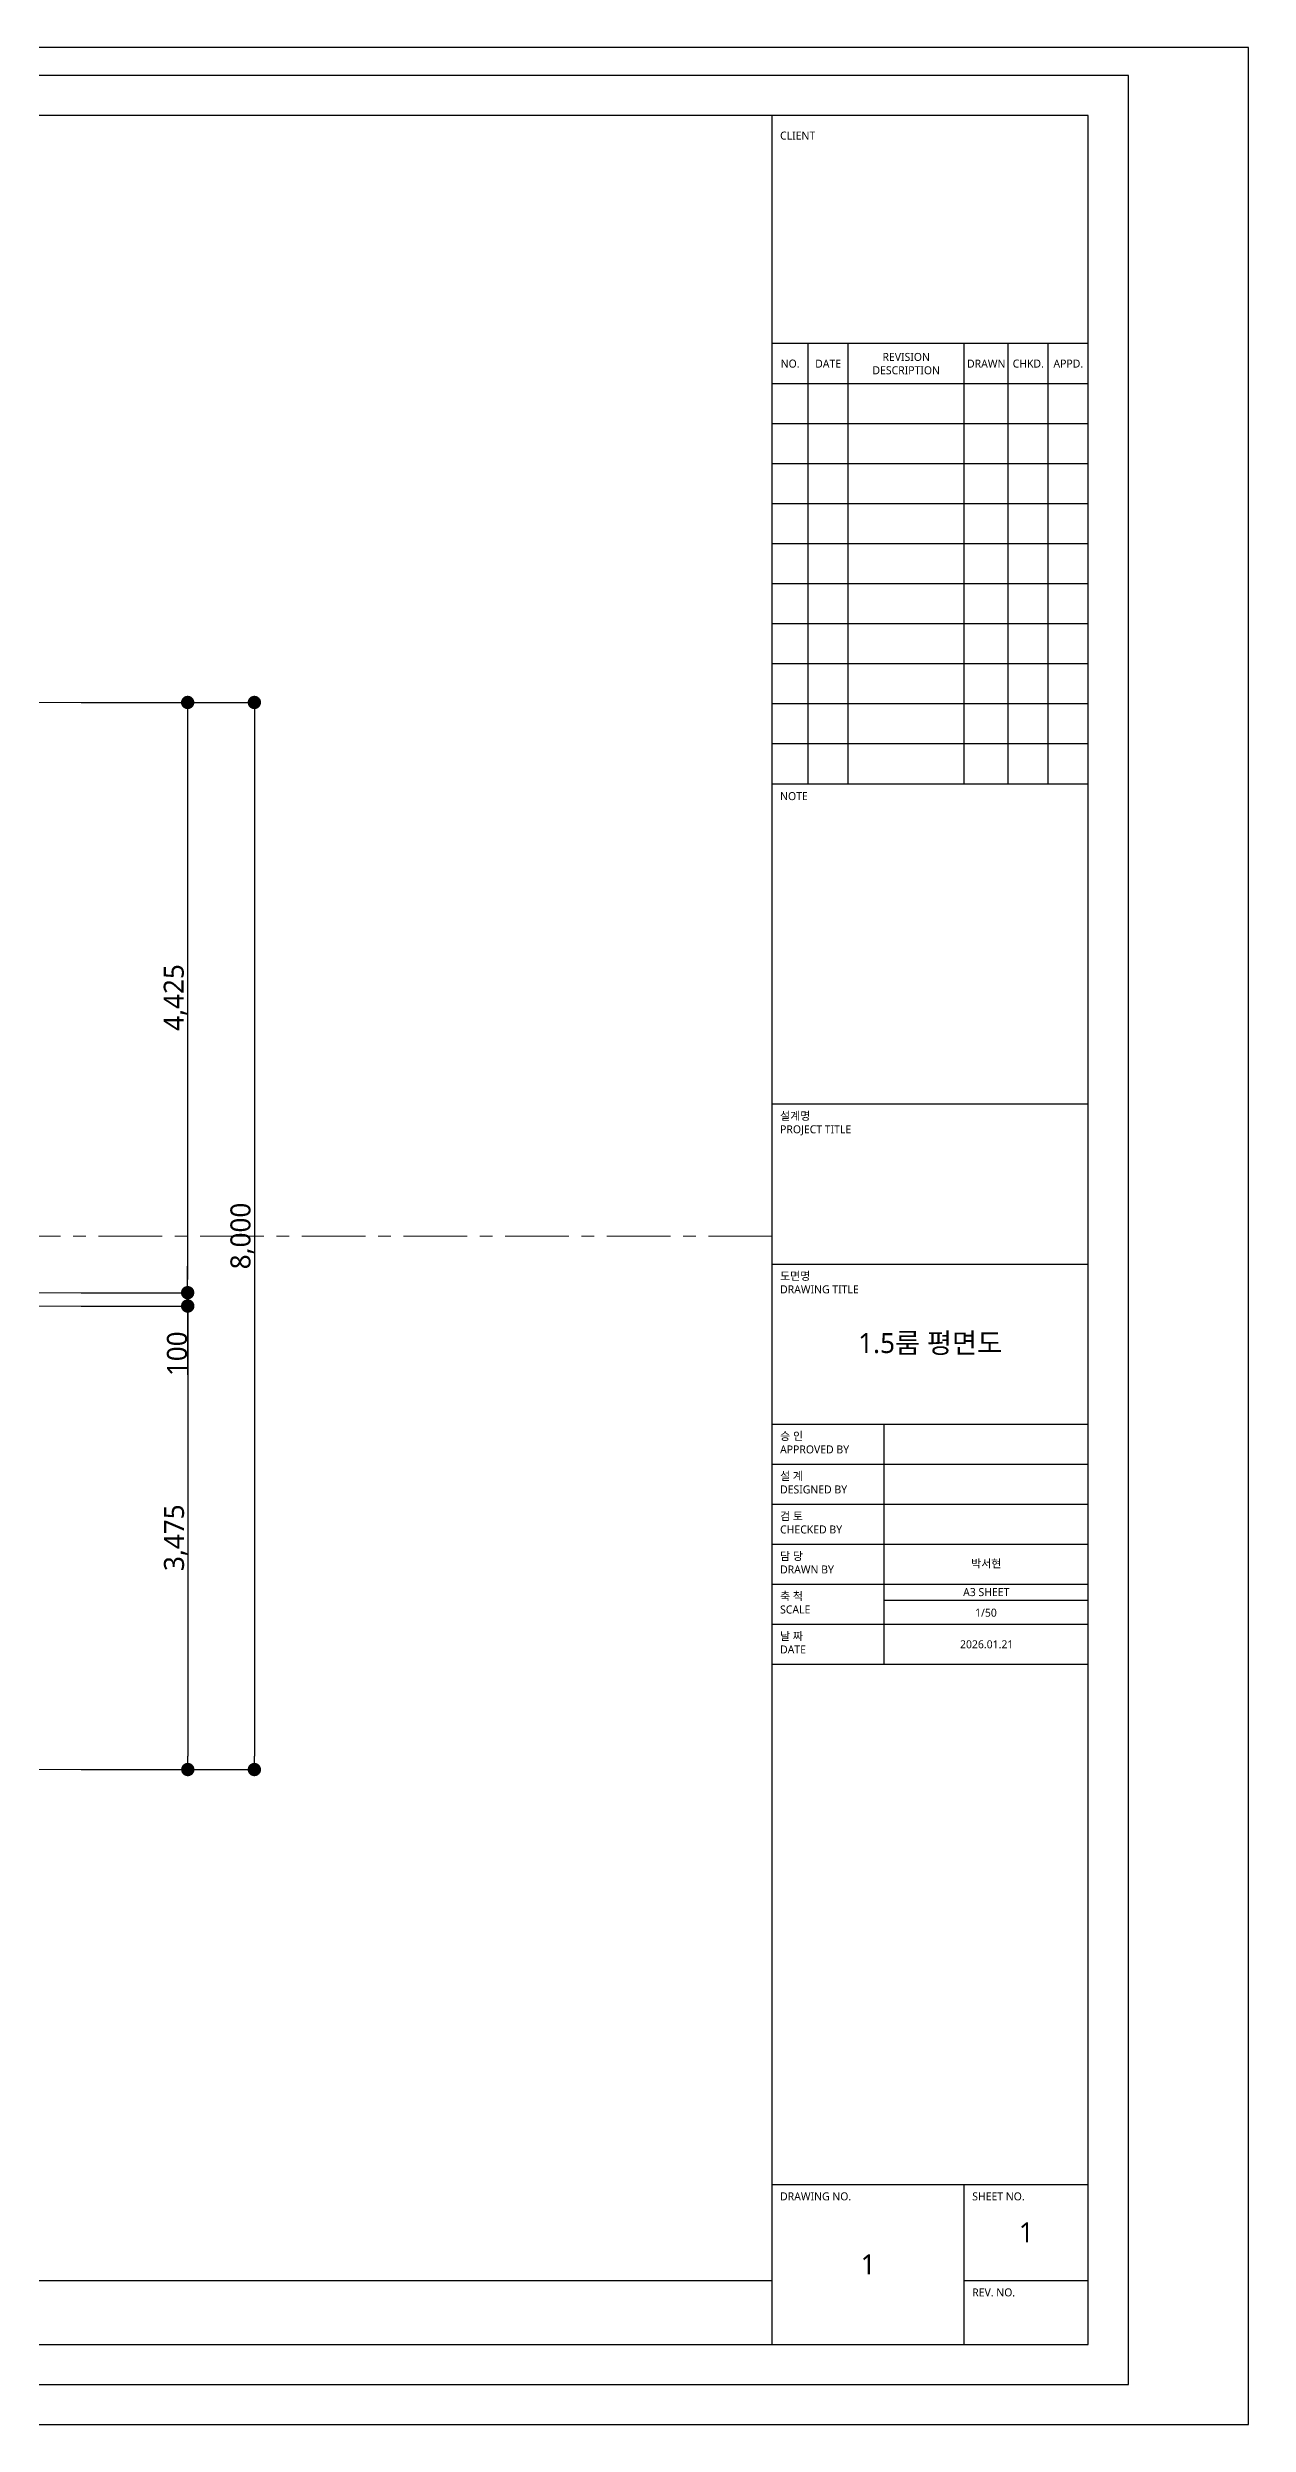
# Model space of a CAD drawing. Header units: millimetres. Extents: x 0 to 25200, y 0 to 17820.
# Drawn here: x 16200 to 25200, y 0 to 17820 of the extents above; entities that cross this region are included whole.
import ezdxf

# ---------------------------------------------------------------- set-up
doc = ezdxf.new("R2010")
doc.units = ezdxf.units.MM
doc.header["$LTSCALE"] = 15
doc.linetypes.add('CENTER', pattern=[50.8, 31.75, -6.35, 6.35, -6.35])
for name, color, linetype, lineweight in [('벽체중심선', 1, 'CENTER', 9), ('보조선', 1, 'Continuous', 9), ('중심선', 1, 'CENTER', 9), ('치수', 7, 'Continuous', 20), ('치수보조선', 7, 'Continuous', 9)]:
    doc.layers.add(name, color=color, linetype=linetype, lineweight=lineweight)
doc.layers.add('틀', color=7, linetype='Continuous')
doc.styles.add('H1', font='malgun.ttf', dxfattribs={"height": 150})
doc.dimstyles.new('서현', dxfattribs={"dimtxt": 150, "dimasz": 100, "dimexe": 1.25, "dimexo": 0.625, "dimtad": 1, "dimdec": 4, "dimdsep": 46, "dimlunit": 6, "dimtxsty": 'H1', "dimblk": 'DOT', "dimcen": 2.5, "dimclrd": 256, "dimadec": 0, "dimazin": 0, "dimtfac": 1, "dimtdec": 4, "dimtmove": 0, "dimatfit": 3, "dimfxl": 1, "dimarcsym": 0})

# ---------------------------------------------------------------- blocks, each defined once
blk = doc.blocks.new('_Dot')
at = {"color": 0, "linetype": 'ByBlock', "lineweight": -2}
blk.add_line((-0.5, 0), (-1, 0), dxfattribs=at)
at = {"color": 0, "linetype": 'ByBlock', "const_width": 0.5}
blk.add_lwpolyline([(-0.25, 0, 1), (0.25, 0, 1)], format="xyb", close=True, dxfattribs=at)
blk = doc.blocks.new('*D15')
at = {"layer": 'Defpoints', "color": 0, "transparency": 16777216}
for p in [(16450, 12910), (16450, 4910), (17750, 4910)]:
    blk.add_point(p, dxfattribs=at)
at = {"layer": '치수보조선', "color": 0, "lineweight": -2, "transparency": 16777216}
for p, q in [((16451, 12910), (17751, 12910)), ((16451, 4910), (17751, 4910))]:
    blk.add_line(p, q, dxfattribs=at)
at = {"layer": '치수보조선', "lineweight": -2, "transparency": 16777216}
blk.add_line((17750, 12810), (17750, 5010), dxfattribs=at)
at = {"layer": '치수보조선', "lineweight": -2, "transparency": 16777216, "xscale": 100, "yscale": 100, "zscale": 100}
for p, rotation in [((17750, 12910), 90), ((17750, 4910), 270)]:
    blk.add_blockref('_Dot', p, dxfattribs=dict(at, rotation=rotation))
at = {"layer": '치수보조선', "color": 0, "transparency": 16777216, "insert": (17659, 8910), "char_height": 150, "attachment_point": 5, "rotation": 90, "style": 'H1'}
blk.add_mtext('8,000', dxfattribs=at)
blk = doc.blocks.new('*D16')
at = {"layer": 'Defpoints', "color": 0, "transparency": 16777216}
for p in [(16450, 12910), (16450, 8485), (17250, 8485)]:
    blk.add_point(p, dxfattribs=at)
at = {"layer": '치수', "color": 0, "lineweight": -2, "transparency": 16777216}
for p, q in [((16451, 12910), (17251, 12910)), ((16451, 8485), (17251, 8485))]:
    blk.add_line(p, q, dxfattribs=at)
at = {"layer": '치수', "lineweight": -2, "transparency": 16777216}
blk.add_line((17250, 12810), (17250, 8585), dxfattribs=at)
at = {"layer": '치수', "lineweight": -2, "transparency": 16777216, "xscale": 100, "yscale": 100, "zscale": 100}
for p, rotation in [((17250, 12910), 90), ((17250, 8485), 270)]:
    blk.add_blockref('_Dot', p, dxfattribs=dict(at, rotation=rotation))
at = {"layer": '치수', "color": 0, "transparency": 16777216, "insert": (17159, 10698), "char_height": 150, "attachment_point": 5, "rotation": 90, "style": 'H1'}
blk.add_mtext('4,425', dxfattribs=at)
blk = doc.blocks.new('*D17')
at = {"layer": 'Defpoints', "color": 0, "transparency": 16777216}
for p in [(16450, 8485), (16450, 8385), (17250, 8385)]:
    blk.add_point(p, dxfattribs=at)
at = {"layer": '치수', "lineweight": -2, "transparency": 16777216}
for p, q in [((17250, 8585), (17250, 8685)), ((17250, 8485), (17250, 8385)), ((17250, 8285), (17250, 7870))]:
    blk.add_line(p, q, dxfattribs=at)
at = {"layer": '치수', "color": 0, "lineweight": -2, "transparency": 16777216}
for p, q in [((16451, 8485), (17251, 8485)), ((16451, 8385), (17251, 8385))]:
    blk.add_line(p, q, dxfattribs=at)
at = {"layer": '치수', "lineweight": -2, "transparency": 16777216, "xscale": 100, "yscale": 100, "zscale": 100}
for p, rotation in [((17250, 8485), 270), ((17250, 8385), 90)]:
    blk.add_blockref('_Dot', p, dxfattribs=dict(at, rotation=rotation))
at = {"layer": '치수', "color": 0, "transparency": 16777216, "insert": (17171, 8027), "char_height": 150, "attachment_point": 5, "rotation": 90, "style": 'H1'}
blk.add_mtext('100', dxfattribs=at)
blk = doc.blocks.new('*D18')
at = {"layer": 'Defpoints', "color": 0, "transparency": 16777216}
for p in [(16450, 8385), (16450, 4910), (17251, 4910)]:
    blk.add_point(p, dxfattribs=at)
at = {"layer": '치수', "color": 0, "lineweight": -2, "transparency": 16777216}
for p, q in [((16451, 8385), (17253, 8385)), ((16451, 4910), (17253, 4910))]:
    blk.add_line(p, q, dxfattribs=at)
at = {"layer": '치수', "lineweight": -2, "transparency": 16777216}
blk.add_line((17251, 8285), (17251, 5010), dxfattribs=at)
at = {"layer": '치수', "lineweight": -2, "transparency": 16777216, "xscale": 100, "yscale": 100, "zscale": 100}
for p, rotation in [((17251, 8385), 90), ((17251, 4910), 270)]:
    blk.add_blockref('_Dot', p, dxfattribs=dict(at, rotation=rotation))
at = {"layer": '치수', "color": 0, "transparency": 16777216, "insert": (17161, 6648), "char_height": 150, "attachment_point": 5, "rotation": 90, "style": 'H1'}
blk.add_mtext('3,475', dxfattribs=at)

msp = doc.modelspace()

# ---------------------------------------------------------------- linework, layer by layer
at = {"layer": '벽체중심선'}
for p, q in [((16450, 12910), (12225, 12910)), ((16450, 4910), (15300, 4910))]:
    msp.add_line(p, q, dxfattribs=at)
at = {"layer": '보조선'}
for p, q in [((15750, 8485), (16450, 8485)), ((15750, 8385), (16450, 8385))]:
    msp.add_line(p, q, dxfattribs=at)
at = {"layer": '중심선'}
msp.add_line((21630, 8910), (1260, 8910), dxfattribs=at)
at = {"layer": '틀'}
for p, q in [((25200, 17820), (0, 17820)), ((25200, 0), (25200, 17820)), ((24300, 17610), (960, 17610)), ((24300, 300), (24300, 17610)), ((24000, 17310), (1260, 17310)), ((21630, 600), (21630, 17310)), ((24000, 600), (24000, 17310)), ((24000, 15600), (21630, 15600)), ((21900, 12300), (21900, 15600)), ((22200, 12300), (22200, 15600)), ((23070, 12300), (23070, 15600)), ((23400, 12300), (23400, 15600)), ((23700, 12300), (23700, 15600)), ((24000, 15300), (21630, 15300)), ((24000, 15000), (21630, 15000)), ((24000, 14700), (21630, 14700)), ((24000, 14400), (21630, 14400)), ((24000, 14100), (21630, 14100)), ((24000, 13800), (21630, 13800)), ((24000, 13500), (21630, 13500)), ((24000, 13200), (21630, 13200)), ((24000, 12900), (21630, 12900)), ((24000, 12600), (21630, 12600)), ((21630, 12300), (24000, 12300)), ((21630, 9900), (24000, 9900)), ((21630, 8700), (24000, 8700)), ((21630, 7500), (24000, 7500)), ((22470, 5700), (22470, 7500)), ((21630, 7200), (24000, 7200)), ((21630, 6900), (24000, 6900)), ((21630, 6600), (24000, 6600)), ((21630, 6300), (24000, 6300)), ((22470, 6180), (24000, 6180)), ((21630, 6000), (24000, 6000)), ((21630, 5700), (24000, 5700)), ((21630, 1800), (24000, 1800)), ((23070, 600), (23070, 1800)), ((1260, 1080), (21630, 1080)), ((23070, 1080), (24000, 1080)), ((1260, 600), (24000, 600)), ((960, 300), (24300, 300)), ((0, 0), (25200, 0))]:
    msp.add_line(p, q, dxfattribs=at)

# ---------------------------------------------------------------- texts
at = {"layer": '틀', "style": 'H1'}
for s, width, insert, char_height, attachment_point in [('CLIENT', 600, (21690, 17190), 60, 1), ('REVISION\\PDESCRIPTION', 870, (22635, 15450), 60, 5), ('NO.', 270, (21765, 15450), 60, 5), ('DATE', 300, (22050, 15450), 60, 5), ('DRAWN', 330, (23235, 15450), 60, 5), ('CHKD.', 300, (23550, 15450), 60, 5), ('APPD.', 300, (23850, 15450), 60, 5), ('NOTE', 600, (21690, 12237.83732), 60, 1), ('{\\fGulim|b0|i0|c129|p50;설계명}\\PPROJECT TITLE', 1661.7802888, (21690, 9840), 60, 1), ('{\\fGulim|b0|i0|c129|p50;도면명}\\PDRAWING TITLE', 662.4689972, (21690, 8640), 60, 1), ('1.5룸 평면도', 2370, (22815, 8100), 150, 5), ('{\\fGulim|b0|i0|c129|p50;승 인}\\PAPPROVED BY', 600, (21690, 7440), 60, 1), ('설 계\\PDESIGNED BY', 600, (21690, 7140), 60, 1), ('검 토\\PCHECKED BY', 600, (21690, 6840), 60, 1), ('담 당\\PDRAWN BY', 600, (21690, 6540), 60, 1), ('박서현', 1530, (23235, 6450.56955), 60, 5), ('축 척\\PSCALE', 600, (21690, 6240), 60, 1), ('A3 SHEET', 1530, (23235, 6240), 60, 5), ('1/50', 1530, (23232.62467, 6085.57601), 60, 5), ('날 짜\\PDATE', 600, (21690, 5940), 60, 1), ('2026.01.21', 1530, (23238.30696, 5848.40556), 60, 5), ('DRAWING NO.', 600, (21690, 1740), 60, 1), ('SHEET NO.', 600, (23130, 1740), 60, 1), ('1', 930, (23535, 1440), 150, 5), ('1', 1440, (22350, 1200), 150, 5), ('REV. NO.', 600, (23130, 1020), 60, 1)]:
    msp.add_mtext_dynamic_manual_height_columns(s, width=width, gutter_width=750, heights=[0], dxfattribs=dict(at, insert=insert, char_height=char_height, attachment_point=attachment_point))

# ---------------------------------------------------------------- dimensions: what is measured, and where the dimension line sits
at = {"layer": '치수'}
for base, p1, p2, picture, middle in [((17250, 8485), (16450, 12910), (16450, 8485), '*D16', (17159.29348, 10697.5)), ((17250, 8385), (16450, 8485), (16450, 8385), '*D17', (17171.47079, 8027.34375)), ((17251.25, 4910), (16450, 8385), (16450, 4910), '*D18', (17160.54348, 6647.5))]:
    dim = msp.add_linear_dim(base=base, p1=p1, p2=p2, angle=90, dimstyle='서현', dxfattribs=at)
    dim.commit()
    dim.dimension.update_dxf_attribs({"geometry": picture, "text_midpoint": middle})
at = {"layer": '치수보조선'}
dim = msp.add_linear_dim(base=(17750, 4910), p1=(16450, 12910), p2=(16450, 4910), angle=90, dimstyle='서현', dxfattribs=at)
dim.commit()
dim.dimension.update_dxf_attribs({"geometry": '*D15', "text_midpoint": (17659.29348, 8910)})

doc.saveas('drawing.dxf')
